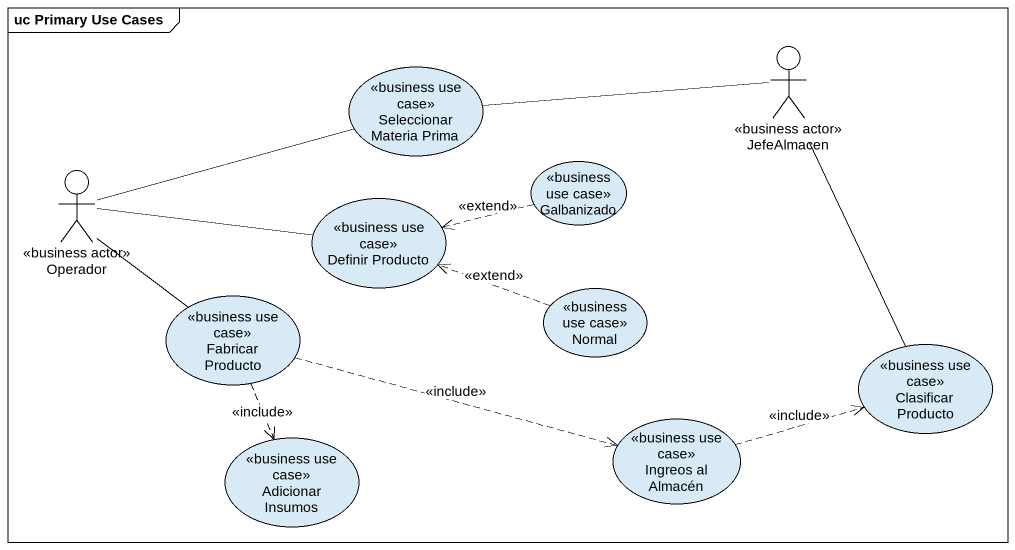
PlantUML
@startuml
mainframe uc Primary Use Cases
usecase "Seleccionar Materia Prima" as Seleccionar_Materia_Prima <<business use case>>
actor JefeAlmacen <<business actor>>
actor Operador <<business actor>>
usecase Galbanizado <<business use case>>
usecase "Definir Producto" as Definir_Producto <<business use case>>
usecase "Fabricar Producto" as Fabricar_Producto <<business use case>>
usecase Normal <<business use case>>
usecase "Clasificar Producto" as Clasificar_Producto <<business use case>>
usecase "Ingreos al Almacén" as Ingreos_al_Almacén <<business use case>>
usecase "Adicionar Insumos" as Adicionar_Insumos <<business use case>>
JefeAlmacen -left- Seleccionar_Materia_Prima
JefeAlmacen -- Clasificar_Producto
Operador -right- Seleccionar_Materia_Prima
Operador -right- Definir_Producto
Galbanizado .left.> Definir_Producto : <<extend>>
Fabricar_Producto -up- Operador
Fabricar_Producto .right.> Ingreos_al_Almacén : <<include>>
Fabricar_Producto ..> Adicionar_Insumos : <<include>>
Normal .left.> Definir_Producto : <<extend>>
Ingreos_al_Almacén .right.> Clasificar_Producto : <<include>>
@enduml
